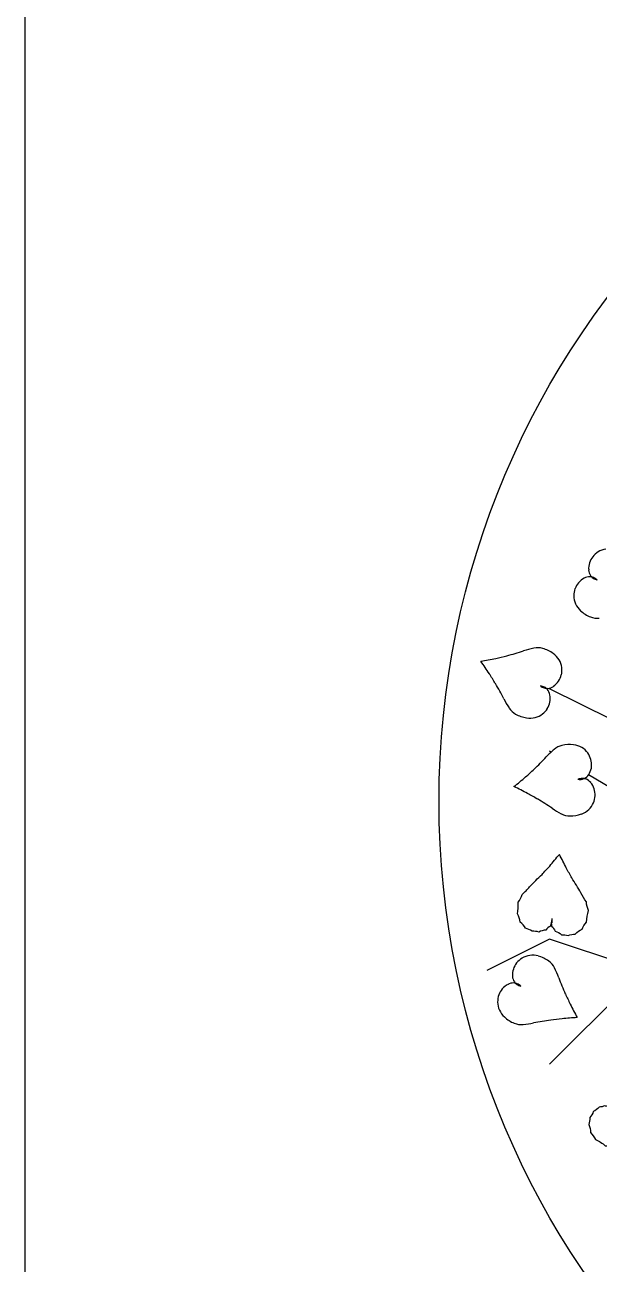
# Model space of a CAD drawing. Extents: x -109 to 1815, y -14679 to 345.
# Drawn here: x 42.623 to 43.311, y 3.912 to 5.397 of the extents above; entities that cross this region are included whole.
import ezdxf

# ---------------------------------------------------------------- set-up
doc = ezdxf.new("R2010")
doc.units = 0
doc.header["$MEASUREMENT"] = 0
doc.layers.add('ESQUADRIA', color=2, linetype='CONTINUOUS')
doc.layers.add('PORTA', color=3, linetype='CONTINUOUS')

msp = doc.modelspace()

# ---------------------------------------------------------------- linework, layer by layer
at = {"layer": 'ESQUADRIA'}
msp.add_line((42.6227, 5.5164), (42.6227, 3.5164), dxfattribs=at)
at = {"layer": 'PORTA', "color": 1}
for p, q in [((43.3265, 4.5645), (43.2515, 4.602)), ((43.2533, 4.5259), (43.2515, 4.527)), ((43.439, 4.4145), (43.2985, 4.4988)), ((43.439, 4.3395), (43.2515, 4.152)), ((43.2515, 4.302), (43.1765, 4.2645)), ((43.364, 4.2645), (43.2515, 4.302))]:
    msp.add_line(p, q, dxfattribs=at)
for points in [[(43.2545, 4.3267, 0.08274), (43.2543, 4.3214, 0.10469), (43.2527, 4.3175, 0.121507), (43.2473, 4.3128, 0.098472), (43.2388, 4.3104, 0.092043), (43.2307, 4.3113, 0.086888), (43.2229, 4.3151, 0.104288), (43.2163, 4.3224, 0.099942), (43.2131, 4.3321, 0.091468), (43.2139, 4.3461, 0.12043), (43.2188, 4.3555, 0.025962), (43.2278, 4.3647, -0.015994), (43.2426, 4.3794, -0.011155), (43.2518, 4.3895, -0.008387), (43.2635, 4.4034)], [(43.2545, 4.3267, -0.08274), (43.2534, 4.3215, -0.10469), (43.2541, 4.3174, -0.121507), (43.2583, 4.3115, -0.098472), (43.266, 4.3072, -0.092043), (43.2741, 4.3062, -0.086888), (43.2825, 4.3081, -0.104288), (43.2906, 4.3137, -0.099942), (43.296, 4.3224, -0.091468), (43.2985, 4.3362, -0.12043), (43.2958, 4.3465, -0.025962), (43.2893, 4.3575, 0.015994), (43.2782, 4.3752, 0.011155), (43.2716, 4.3872, 0.008387), (43.2635, 4.4034)], [(43.3264, 4.0985, -0.08274), (43.322, 4.1015, -0.10469), (43.3179, 4.1024, -0.121507), (43.311, 4.1008, -0.098472), (43.3041, 4.0953, -0.092043), (43.3, 4.0882, -0.086888), (43.2986, 4.0797, -0.104288), (43.3007, 4.0701, -0.099942), (43.3066, 4.0618, -0.091468), (43.3184, 4.0543, -0.12043), (43.329, 4.0527, -0.025962), (43.3417, 4.0546, 0.015994), (43.3622, 4.0581, 0.011155), (43.3758, 4.0596, 0.008387), (43.394, 4.061)]]:
    msp.add_lwpolyline(points, format="xyb", dxfattribs=at)
msp.add_circle((44.1227, 4.4673), 1.0035, dxfattribs=at)
for centre, radius, start, end in [((43.3223, 4.7456), 0.0238, 97.57, 121.3849), ((43.321, 4.7461), 0.0225, 162.2836, 184.7793), ((43.3209, 4.7461), 0.0224, 141.2482, 162.2836), ((43.323, 4.7444), 0.0251, 121.3849, 141.2482), ((43.3134, 4.7455), 0.015, 184.7793, 212.4908), ((43.3094, 4.7429), 0.0102, 212.4908, 236.3969), ((43.3033, 4.7145), 0.0224, 139.5805, 160.6159), ((43.3034, 4.7144), 0.0225, 117.0848, 139.5805), ((43.2999, 4.7212), 0.015, 89.3732, 117.0848), ((43.3, 4.726), 0.0102, 65.4672, 89.3732), ((43.3127, 4.7479), 0.0161, 236.3969, 255.3163), ((43.2975, 4.7205), 0.0161, 46.5478, 65.4672), ((43.3058, 4.7136), 0.0251, 160.6159, 180.4792), ((43.3045, 4.7136), 0.0238, 180.4792, 204.2941), ((43.3064, 4.7144), 0.0259, 204.2941, 227.1232), ((43.315, 4.7237), 0.0385, 227.1232, 248.0281), ((43.309, 4.7089), 0.0225, 248.0281, 275.4964), ((43.2587, 4.5296), 0.1237, 102.0751, 108.0238), ((43.2376, 4.6286), 0.0225, 74.6067, 102.0751), ((43.2333, 4.6131), 0.0385, 53.7019, 74.6067), ((43.0763, 5.1689), 0.542, 279.8801, 281.8022), ((42.7261, 4.3229), 0.542, 33.2192, 35.1413), ((43.1245, 4.9383), 0.3064, 281.8022, 284.3586), ((43.1197, 4.9569), 0.3256, 284.3586, 288.0238), ((43.2408, 4.6233), 0.0259, 30.8727, 53.7019), ((43.2426, 4.6244), 0.0238, 7.0578, 30.8727), ((42.9231, 4.452), 0.3064, 30.6627, 33.2192), ((43.2439, 4.6236), 0.0224, 326.1591, 347.1945), ((43.2413, 4.6242), 0.0251, 347.1945, 7.0578), ((42.9067, 4.4422), 0.3256, 26.9976, 30.6627), ((43.2384, 4.5894), 0.0161, 62.9755, 81.8949), ((43.2503, 4.6183), 0.0161, 233.1264, 252.0459), ((43.2411, 4.5947), 0.0102, 39.0695, 62.9755), ((43.248, 4.6173), 0.015, 275.9519, 303.6635), ((43.2438, 4.6237), 0.0225, 303.6635, 326.1591), ((43.307, 4.6462), 0.1237, 206.9976, 212.9463), ((43.2485, 4.6126), 0.0102, 252.0459, 275.9519), ((43.2374, 4.5917), 0.015, 11.3579, 39.0695), ((43.2299, 4.5902), 0.0225, 348.8622, 11.3579), ((43.2221, 4.5911), 0.0225, 212.9463, 240.4146), ((43.2278, 4.5916), 0.0251, 307.9636, 327.8269), ((43.23, 4.5902), 0.0224, 327.8269, 348.8622), ((43.23, 4.6051), 0.0385, 240.4146, 261.3195), ((43.2281, 4.5926), 0.0259, 261.3195, 284.1486), ((43.2286, 4.5905), 0.0238, 284.1486, 307.9636), ((43.3383, 4.436), 0.1237, 131.0863, 137.035), ((43.2718, 4.5122), 0.0225, 103.618, 131.0863), ((43.2755, 4.4966), 0.0385, 82.7131, 103.618), ((43.2772, 4.5092), 0.0259, 59.884, 82.7131), ((43.2782, 4.511), 0.0238, 36.069, 59.884), ((43.0095, 4.7422), 0.3256, 313.3699, 317.035), ((43.2771, 4.5102), 0.0251, 16.2057, 36.069), ((43.2797, 4.511), 0.0224, 355.1704, 16.2057), ((43.0227, 4.7282), 0.3064, 310.8134, 313.3699), ((43.2863, 4.5075), 0.015, 304.9631, 332.6747), ((43.2796, 4.511), 0.0225, 332.6747, 355.1704), ((42.8687, 4.9065), 0.542, 308.8913, 310.8134), ((42.9727, 3.9969), 0.542, 62.2304, 64.1526), ((43.2915, 4.4784), 0.0161, 91.9868, 110.9062), ((43.2879, 4.5094), 0.0161, 262.1377, 281.0571), ((43.2913, 4.4843), 0.0102, 68.0807, 91.9868), ((43.2891, 4.5036), 0.0102, 281.0571, 304.9631), ((43.2895, 4.4799), 0.015, 40.3691, 68.0807), ((43.2837, 4.475), 0.0225, 17.8735, 40.3691), ((43.0824, 4.2053), 0.3064, 59.674, 62.2304), ((43.0728, 4.1888), 0.3256, 56.0088, 59.674), ((43.2811, 4.4751), 0.0251, 336.9748, 356.8381), ((43.2838, 4.475), 0.0224, 356.8381, 17.8735), ((43.3239, 4.5613), 0.1237, 236.0088, 241.9575), ((43.2809, 4.4761), 0.0259, 290.3307, 313.1599), ((43.2823, 4.4746), 0.0238, 313.1599, 336.9748), ((43.2764, 4.472), 0.0225, 241.9575, 269.4259), ((43.2765, 4.488), 0.0385, 269.4259, 290.3307), ((43.2317, 4.2577), 0.0251, 121.3849, 141.2482), ((43.231, 4.2588), 0.0238, 97.57, 121.3849), ((43.2313, 4.2568), 0.0259, 74.7408, 97.57), ((43.2279, 4.2445), 0.0385, 53.836, 74.7408), ((43.2297, 4.2593), 0.0225, 162.2836, 184.7793), ((43.2296, 4.2594), 0.0224, 141.2482, 162.2836), ((43.2374, 4.2575), 0.0225, 26.3677, 53.836), ((43.1467, 4.2126), 0.1237, 20.4189, 26.3677), ((43.2121, 4.2277), 0.0225, 117.0848, 139.5805), ((43.2086, 4.2344), 0.015, 89.3732, 117.0848), ((43.2221, 4.2587), 0.015, 184.7793, 212.4908), ((43.2087, 4.2392), 0.0102, 65.4672, 89.3732), ((43.2181, 4.2561), 0.0102, 212.4908, 236.3969), ((43.2214, 4.2611), 0.0161, 236.3969, 255.3163), ((43.2062, 4.2338), 0.0161, 46.5478, 65.4672), ((43.5678, 4.3693), 0.3256, 200.4189, 204.0841), ((43.2145, 4.2268), 0.0251, 160.6159, 180.4792), ((43.212, 4.2277), 0.0224, 139.5805, 160.6159), ((43.5503, 4.3615), 0.3064, 204.0841, 206.6405), ((43.2132, 4.2268), 0.0238, 180.4792, 204.2941), ((43.7608, 4.4671), 0.542, 206.6405, 208.5627), ((43.2151, 4.2277), 0.0259, 204.2941, 227.1232), ((43.2237, 4.2369), 0.0385, 227.1232, 248.0281), ((43.2972, 3.8824), 0.3256, 97.78, 101.4452), ((43.2946, 3.9014), 0.3064, 95.2236, 97.78), ((43.316, 3.6668), 0.542, 93.3014, 95.2236), ((43.2177, 4.2221), 0.0225, 248.0281, 275.4964), ((43.208, 4.3228), 0.1237, 275.4964, 281.4452)]:
    msp.add_arc(centre, radius, start, end, dxfattribs=at)

doc.saveas('drawing.dxf')
